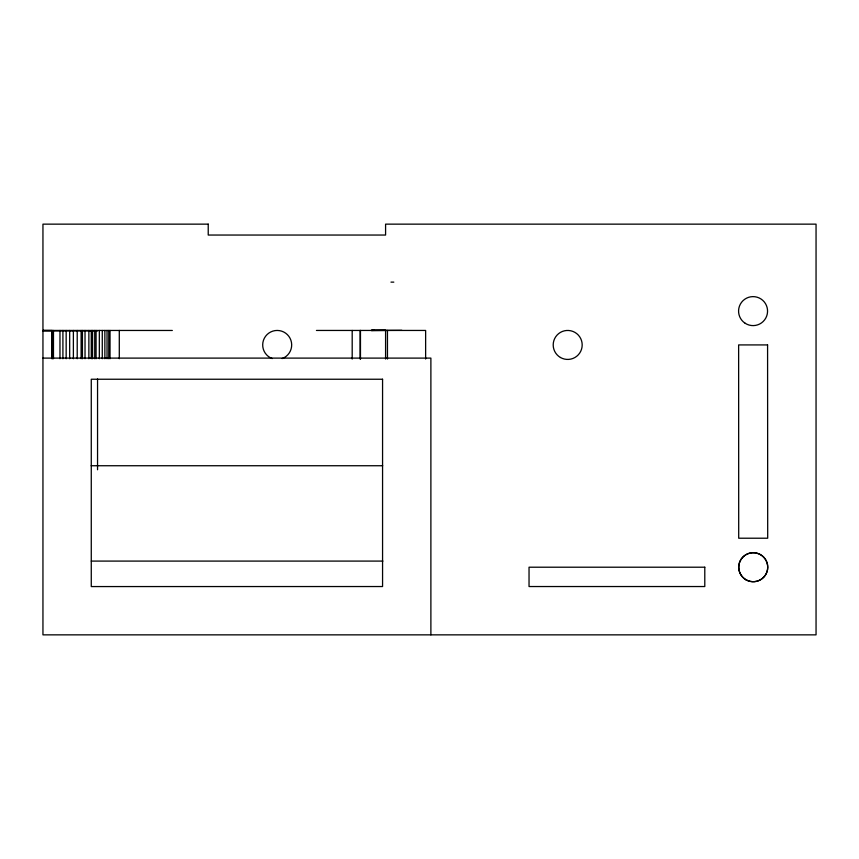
<?xml version="1.0" encoding="UTF-8"?>
<svg xmlns="http://www.w3.org/2000/svg" width="859" height="859" viewBox="0 0 859 859"><rect width="100%" height="100%" fill="white"/><g stroke="black" fill="none" stroke-linecap="round" stroke-linejoin="round"><path stroke-width="1.29" d="M393.809 282.128L390.974 282.128M371.464 330.425L374.213 330.339M385.916 330.339L371.034 330.447L401.872 330.339M371.883 330.414L385.584 330.425L385.584 359.041M172.326 330.468L42.95 330.447L52.077 330.468L52.077 358.729M316.434 330.447L425.634 330.447L425.634 359.041M42.95 330.919L97.55 330.919M42.95 358.106L430.885 358.106L430.885 634.855M91.151 465.739L382.684 465.739M91.269 561.088L382.91 561.088M387.463 330.447L387.463 359.041M360.469 330.447L360.469 359.041M360.146 330.447L360.146 359.041M352.19 330.447L352.19 359.041M119.294 330.468L119.294 358.729M110.027 330.468L110.027 358.729M108.771 330.468L108.771 358.729M107.031 330.468L107.031 358.729M104.862 330.468L104.862 358.729M102.275 330.468L102.275 358.729M99.333 330.468L99.333 358.729M97.55 378.969L97.55 469.766M96.079 330.468L96.079 358.729M94.737 330.468L94.737 358.729M92.568 330.468L92.568 358.729M91.269 330.468L91.269 358.729M88.864 330.468L88.864 358.729M85.03 330.468L85.03 358.729M82.432 330.468L82.432 358.729M81.122 330.468L81.122 358.729M77.213 330.468L77.213 358.729M73.38 330.468L73.38 358.729M69.676 330.468L69.676 358.729M66.164 330.468L66.164 358.729M62.911 330.468L62.911 358.729M59.969 330.468L59.969 358.729M53.473 330.468L53.473 358.729M52.216 330.468L52.216 358.729M272.239 358.568A14.496 14.496 0 0 1 265.56 336.288A14.496 14.496 0 0 1 288.817 336.288A14.496 14.496 0 0 1 282.139 358.568M208.222 224.145L42.95 224.145L42.95 634.855L816.05 634.855L816.05 224.145L385.584 224.145L385.584 235.044L208.222 235.044L208.222 224.145M767.581 344.921L738.633 344.921L738.708 538.217L767.699 538.217L767.581 344.921M382.566 379.238L91.269 379.238L91.269 586.568L382.566 586.536L382.566 379.238M704.788 567.208L529.037 567.208L529.037 586.536L704.788 586.536L704.788 567.208M560.444 357.494A14.496 14.496 0 0 0 582.187 344.942A14.496 14.496 0 0 0 560.444 332.39A14.496 14.496 0 0 0 560.444 357.494M745.14 323.252A14.496 14.496 0 0 0 767.538 311.914A14.496 14.496 0 0 0 746.525 298.18A14.496 14.496 0 0 0 745.14 323.252M745.988 579.761A14.496 14.496 0 0 0 767.731 567.208A14.496 14.496 0 0 0 745.988 554.656A14.496 14.496 0 0 0 745.988 579.761A14.496 14.496 0 0 0 767.731 567.208A14.496 14.496 0 0 0 745.988 554.656A14.496 14.496 0 0 0 745.988 579.761"/></g></svg>
